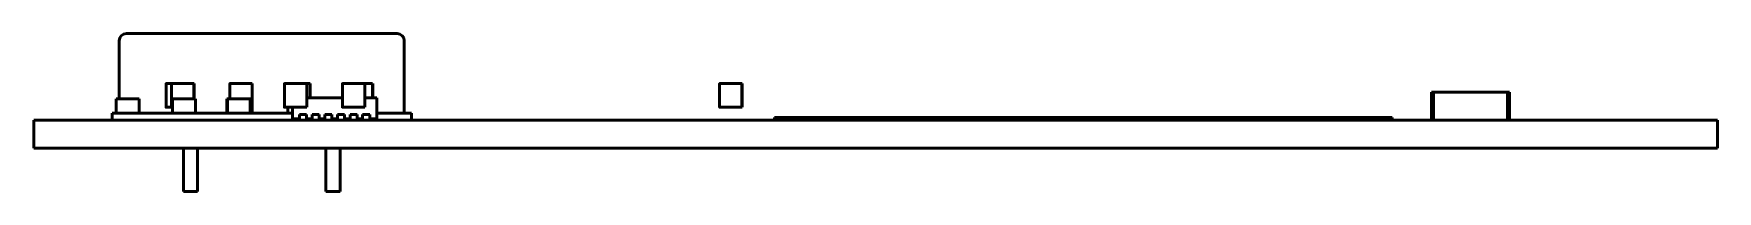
# Model space of a CAD drawing. Header units: millimetres. Extents: x -351 to 1050, y -103 to 376.
# Drawn here: x 108.1 to 168.1, y 160.3 to 165.9 of the extents above; entities that cross this region are included whole.
import ezdxf

# ---------------------------------------------------------------- set-up
doc = ezdxf.new("R2010")
doc.units = ezdxf.units.MM
doc.layers.add('Видимый контур (ГОСТ)', color=7, linetype='Continuous', lineweight=50)

msp = doc.modelspace()

# ---------------------------------------------------------------- linework, layer by layer
at = {"layer": 'Видимый контур (ГОСТ)'}
for p, q in [((111.181, 163.561), (111.181, 165.638)), ((111.435, 165.892), (112.451, 165.892)), ((120.071, 165.892), (112.451, 165.892)), ((121.341, 165.638), (121.341, 163.053)), ((112.851, 163.266), (112.851, 164.106)), ((113.053, 164.111), (112.856, 164.111)), ((113.05, 163.266), (113.05, 164.106)), ((113.845, 164.111), (113.055, 164.111)), ((113.85, 163.561), (113.85, 164.108)), ((115.125, 163.561), (115.125, 164.106)), ((115.92, 164.111), (115.13, 164.111)), ((115.925, 163.266), (115.925, 164.108)), ((117.068, 163.266), (117.068, 164.106)), ((117.863, 164.111), (117.073, 164.111)), ((117.987, 164.111), (117.866, 164.111)), ((117.868, 163.266), (117.868, 164.108)), ((117.992, 163.599), (117.992, 164.108)), ((119.137, 163.266), (119.137, 164.106)), ((119.932, 164.111), (119.142, 164.111)), ((120.209, 164.111), (119.934, 164.111)), ((119.937, 163.266), (119.937, 164.108)), ((120.214, 163.599), (120.214, 164.108)), ((132.579, 163.266), (132.579, 164.106)), ((133.374, 164.111), (132.584, 164.111)), ((133.379, 163.266), (133.379, 164.108)), ((111.077, 163.561), (111.077, 163.053)), ((111.077, 163.561), (111.89, 163.561)), ((111.89, 163.561), (111.89, 163.053)), ((112.856, 163.261), (113.055, 163.261)), ((113.055, 163.261), (113.082, 163.261)), ((113.082, 163.561), (113.082, 163.053)), ((113.082, 163.561), (113.894, 163.561)), ((113.894, 163.561), (113.894, 163.053)), ((115.015, 163.561), (115.015, 163.053)), ((115.015, 163.561), (115.041, 163.561)), ((115.041, 163.561), (115.041, 163.053)), ((115.041, 163.561), (115.853, 163.561)), ((115.853, 163.561), (115.924, 163.561)), ((115.853, 163.561), (115.853, 163.053)), ((115.924, 163.561), (115.924, 163.053)), ((117.073, 163.261), (117.865, 163.261)), ((117.185, 163.261), (117.185, 163.053)), ((117.357, 163.261), (117.357, 162.849)), ((117.868, 163.599), (119.137, 163.599)), ((119.142, 163.261), (119.934, 163.261)), ((119.937, 163.599), (120.357, 163.599)), ((120.357, 162.849), (120.357, 163.599)), ((132.584, 163.261), (133.376, 163.261)), ((157.947, 163.799), (157.947, 162.799)), ((158.015, 163.799), (157.947, 163.799)), ((160.661, 163.799), (158.015, 163.799)), ((158.015, 163.799), (158.015, 162.799)), ((160.661, 163.799), (160.661, 162.799)), ((160.729, 163.799), (160.661, 163.799)), ((160.729, 163.799), (160.729, 162.799)), ((108.133, 162.799), (168.133, 162.799)), ((108.133, 162.799), (108.133, 161.799)), ((110.927, 163.053), (111.077, 163.053)), ((110.927, 163.053), (110.927, 162.799)), ((111.077, 163.053), (111.89, 163.053)), ((111.89, 163.053), (112.451, 163.053)), ((113.082, 163.053), (112.451, 163.053)), ((113.082, 163.053), (113.894, 163.053)), ((115.015, 163.053), (113.894, 163.053)), ((115.015, 163.053), (115.041, 163.053)), ((115.041, 163.053), (115.853, 163.053)), ((115.853, 163.053), (115.924, 163.053)), ((117.185, 163.053), (115.924, 163.053)), ((117.185, 163.053), (117.357, 163.053)), ((117.357, 162.849), (117.607, 162.849)), ((117.857, 162.999), (117.607, 162.999)), ((117.607, 162.999), (117.607, 162.799)), ((117.857, 162.999), (117.857, 162.799)), ((117.857, 162.849), (118.057, 162.849)), ((118.057, 162.999), (118.307, 162.999)), ((118.057, 162.799), (118.057, 162.999)), ((118.307, 162.799), (118.307, 162.999)), ((118.307, 162.849), (118.507, 162.849)), ((118.757, 162.999), (118.507, 162.999)), ((118.507, 162.999), (118.507, 162.799)), ((118.757, 162.999), (118.757, 162.799)), ((118.757, 162.849), (118.957, 162.849)), ((118.957, 162.999), (119.207, 162.999)), ((118.957, 162.799), (118.957, 162.999)), ((119.207, 162.799), (119.207, 162.999)), ((119.207, 162.849), (119.407, 162.849)), ((119.657, 162.999), (119.407, 162.999)), ((119.407, 162.999), (119.407, 162.799)), ((119.657, 162.999), (119.657, 162.799)), ((119.657, 162.849), (119.857, 162.849)), ((119.857, 162.999), (120.107, 162.999)), ((119.857, 162.799), (119.857, 162.999)), ((120.107, 162.799), (120.107, 162.999)), ((120.107, 162.849), (120.357, 162.849)), ((120.357, 163.053), (121.595, 163.053)), ((121.595, 163.053), (121.595, 162.799)), ((156.545, 162.899), (134.536, 162.899)), ((134.536, 162.899), (134.536, 162.799)), ((156.545, 162.899), (156.545, 162.799)), ((168.133, 162.799), (168.133, 161.799)), ((108.133, 161.799), (168.133, 161.799)), ((113.467, 161.799), (113.467, 160.259)), ((113.975, 161.799), (113.975, 160.259)), ((118.547, 161.799), (118.547, 160.259)), ((119.055, 161.799), (119.055, 160.259)), ((113.975, 160.259), (113.467, 160.259)), ((119.055, 160.259), (118.547, 160.259))]:
    msp.add_line(p, q, dxfattribs=at)
for centre, start, end in [((111.435, 165.638), 90, 180), ((121.087, 165.638), 0, 90)]:
    msp.add_arc(centre, 0.254, start, end, dxfattribs=at)
for points, knots in [([(120.071, 165.892), (120.184, 165.892), (120.293, 165.892), (120.4, 165.892), (120.415, 165.892), (120.429, 165.892), (120.445, 165.892), (120.575, 165.892), (120.69, 165.892), (120.789, 165.892), (120.876, 165.892), (120.945, 165.892), (120.995, 165.892), (121.002, 165.892), (121.01, 165.892), (121.016, 165.892), (121.063, 165.892), (121.087, 165.892), (121.087, 165.892)], [0, 0, 0, 0, 0.21875, 0.21875, 0.21875, 0.25, 0.25, 0.25, 0.5, 0.5, 0.5, 0.71875, 0.71875, 0.71875, 0.75, 0.75, 0.75, 1, 1, 1, 1]), ([(112.856, 164.111), (112.856, 164.111), (112.856, 164.111), (112.856, 164.111), (112.855, 164.111), (112.854, 164.111), (112.853, 164.111), (112.852, 164.11), (112.852, 164.109), (112.852, 164.108), (112.851, 164.108), (112.851, 164.107), (112.851, 164.107), (112.855, 164.106)], [-0.000004627, -0.000004627, -0.000004627, -0.000004627, 0, 0, 0.000244554, 0.000244554, 0.000493338, 0.000493338, 0.000729146, 0.000729146, 0.000873472, 0.000873472, 0.001000129, 0.001000129, 0.001000129, 0.001000129]), ([(112.855, 164.106), (112.862, 164.106), (112.892, 164.107), (112.943, 164.107), (112.995, 164.107), (113.05, 164.107)], [-0.07591145, -0.07591145, -0.07591145, -0.07591145, -0.07504995, -0.07504995, -0.05837167, -0.05837167, -0.05837167, -0.05837167]), ([(113.055, 164.111), (113.055, 164.111), (113.055, 164.111), (113.054, 164.111), (113.054, 164.111), (113.052, 164.111), (113.052, 164.111), (113.051, 164.11), (113.051, 164.109), (113.05, 164.108), (113.05, 164.108), (113.05, 164.107), (113.05, 164.107), (113.054, 164.106)], [-0.000004627, -0.000004627, -0.000004627, -0.000004627, 0, 0, 0.000244554, 0.000244554, 0.000493338, 0.000493338, 0.000729146, 0.000729146, 0.000873472, 0.000873472, 0.001000129, 0.001000129, 0.001000129, 0.001000129]), ([(113.054, 164.106), (113.06, 164.106), (113.091, 164.107), (113.198, 164.107), (113.321, 164.107), (113.449, 164.107), (113.45, 164.107), (113.452, 164.107), (113.453, 164.107), (113.581, 164.107), (113.714, 164.107), (113.842, 164.106), (113.844, 164.106), (113.847, 164.108)], [-0.07591145, -0.07591145, -0.07591145, -0.07591145, -0.07504995, -0.07504995, -0.03886254, -0.03886254, -0.03855581, -0.03855581, -0.03824597, -0.03824597, 0, 0, 0.00034952, 0.00034952, 0.00034952, 0.00034952]), ([(113.847, 164.108), (113.845, 164.105), (113.845, 164.104), (113.846, 163.966), (113.846, 163.823), (113.846, 163.645), (113.846, 163.603), (113.846, 163.561)], [-0.08244542, -0.08244542, -0.08244542, -0.08244542, -0.08208078, -0.08208078, -0.04104041, -0.04104041, -0.0285823, -0.0285823, -0.0285823, -0.0285823]), ([(115.13, 164.111), (115.13, 164.111), (115.13, 164.111), (115.129, 164.111), (115.129, 164.111), (115.128, 164.111), (115.127, 164.111), (115.126, 164.11), (115.126, 164.109), (115.125, 164.108), (115.125, 164.108), (115.125, 164.107), (115.125, 164.107), (115.129, 164.106)], [-0.000004627, -0.000004627, -0.000004627, -0.000004627, 0, 0, 0.000244554, 0.000244554, 0.000493338, 0.000493338, 0.000729146, 0.000729146, 0.000873472, 0.000873472, 0.001000129, 0.001000129, 0.001000129, 0.001000129]), ([(115.129, 164.106), (115.136, 164.106), (115.166, 164.107), (115.274, 164.107), (115.396, 164.107), (115.524, 164.107), (115.525, 164.107), (115.527, 164.107), (115.528, 164.107), (115.656, 164.107), (115.789, 164.107), (115.918, 164.106), (115.919, 164.106), (115.922, 164.108)], [-0.07591145, -0.07591145, -0.07591145, -0.07591145, -0.07504995, -0.07504995, -0.03886254, -0.03886254, -0.03855581, -0.03855581, -0.03824597, -0.03824597, 0, 0, 0.00034952, 0.00034952, 0.00034952, 0.00034952]), ([(115.922, 164.108), (115.92, 164.105), (115.92, 164.104), (115.921, 163.966), (115.921, 163.823), (115.921, 163.645), (115.921, 163.603), (115.921, 163.561)], [-0.08244542, -0.08244542, -0.08244542, -0.08244542, -0.08208078, -0.08208078, -0.04104041, -0.04104041, -0.0285823, -0.0285823, -0.0285823, -0.0285823]), ([(117.073, 164.111), (117.073, 164.111), (117.073, 164.111), (117.073, 164.111), (117.072, 164.111), (117.071, 164.111), (117.071, 164.111), (117.07, 164.11), (117.069, 164.109), (117.069, 164.108), (117.069, 164.108), (117.069, 164.107), (117.068, 164.107), (117.073, 164.106)], [-0.000004627, -0.000004627, -0.000004627, -0.000004627, 0, 0, 0.000244554, 0.000244554, 0.000493338, 0.000493338, 0.000729146, 0.000729146, 0.000873472, 0.000873472, 0.001000129, 0.001000129, 0.001000129, 0.001000129]), ([(117.073, 164.106), (117.079, 164.106), (117.109, 164.107), (117.217, 164.107), (117.34, 164.107), (117.467, 164.107), (117.468, 164.107), (117.47, 164.107), (117.471, 164.107), (117.599, 164.107), (117.732, 164.107), (117.861, 164.106), (117.862, 164.106), (117.865, 164.108)], [-0.07591145, -0.07591145, -0.07591145, -0.07591145, -0.07504995, -0.07504995, -0.03886254, -0.03886254, -0.03855581, -0.03855581, -0.03824597, -0.03824597, 0, 0, 0.00034952, 0.00034952, 0.00034952, 0.00034952]), ([(117.865, 164.108), (117.863, 164.105), (117.863, 164.104), (117.864, 163.966), (117.865, 163.823), (117.865, 163.55), (117.864, 163.407), (117.863, 163.269), (117.863, 163.268), (117.865, 163.265)], [-0.08244542, -0.08244542, -0.08244542, -0.08244542, -0.08208078, -0.08208078, -0.04104041, -0.04104041, 0, 0, 0.00036464, 0.00036464, 0.00036464, 0.00036464]), ([(117.868, 164.107), (117.907, 164.107), (117.946, 164.107), (117.985, 164.106), (117.986, 164.106), (117.989, 164.108)], [-0.01141042, -0.01141042, -0.01141042, -0.01141042, 0, 0, 0.00034952, 0.00034952, 0.00034952, 0.00034952]), ([(117.989, 164.108), (117.987, 164.105), (117.987, 164.104), (117.988, 163.966), (117.988, 163.823), (117.988, 163.658), (117.988, 163.628), (117.988, 163.599)], [-0.08244542, -0.08244542, -0.08244542, -0.08244542, -0.08208078, -0.08208078, -0.04104041, -0.04104041, -0.0323224, -0.0323224, -0.0323224, -0.0323224]), ([(119.142, 164.111), (119.142, 164.111), (119.142, 164.111), (119.141, 164.111), (119.141, 164.111), (119.14, 164.111), (119.139, 164.111), (119.138, 164.11), (119.138, 164.109), (119.137, 164.108), (119.137, 164.108), (119.137, 164.107), (119.137, 164.107), (119.141, 164.106)], [-0.000004627, -0.000004627, -0.000004627, -0.000004627, 0, 0, 0.000244554, 0.000244554, 0.000493338, 0.000493338, 0.000729146, 0.000729146, 0.000873472, 0.000873472, 0.001000129, 0.001000129, 0.001000129, 0.001000129]), ([(119.141, 164.106), (119.148, 164.106), (119.178, 164.107), (119.286, 164.107), (119.408, 164.107), (119.536, 164.107), (119.537, 164.107), (119.539, 164.107), (119.54, 164.107), (119.668, 164.107), (119.801, 164.107), (119.93, 164.106), (119.931, 164.106), (119.934, 164.108)], [-0.07591145, -0.07591145, -0.07591145, -0.07591145, -0.07504995, -0.07504995, -0.03886254, -0.03886254, -0.03855581, -0.03855581, -0.03824597, -0.03824597, 0, 0, 0.00034952, 0.00034952, 0.00034952, 0.00034952]), ([(119.419, 164.111), (119.419, 164.111), (119.419, 164.111), (119.419, 164.111), (119.419, 164.111), (119.419, 164.111)], [-0.00000462706, -0.00000462706, -0.00000462706, -0.00000462706, 0, 0, 0.00005023128, 0.00005023128, 0.00005023128, 0.00005023128]), ([(119.934, 164.108), (119.932, 164.105), (119.932, 164.104), (119.933, 163.966), (119.933, 163.823), (119.933, 163.55), (119.933, 163.407), (119.932, 163.269), (119.932, 163.268), (119.934, 163.265)], [-0.08244542, -0.08244542, -0.08244542, -0.08244542, -0.08208078, -0.08208078, -0.04104041, -0.04104041, 0, 0, 0.00036464, 0.00036464, 0.00036464, 0.00036464]), ([(119.937, 164.107), (120.027, 164.107), (120.118, 164.107), (120.207, 164.106), (120.208, 164.106), (120.211, 164.108)], [-0.02648354, -0.02648354, -0.02648354, -0.02648354, 0, 0, 0.00034952, 0.00034952, 0.00034952, 0.00034952]), ([(120.211, 164.108), (120.209, 164.105), (120.209, 164.104), (120.21, 163.966), (120.211, 163.823), (120.211, 163.658), (120.211, 163.628), (120.211, 163.599)], [-0.08244542, -0.08244542, -0.08244542, -0.08244542, -0.08208078, -0.08208078, -0.04104041, -0.04104041, -0.0323224, -0.0323224, -0.0323224, -0.0323224]), ([(132.584, 164.111), (132.584, 164.111), (132.584, 164.111), (132.584, 164.111), (132.583, 164.111), (132.582, 164.111), (132.581, 164.111), (132.58, 164.11), (132.58, 164.109), (132.58, 164.108), (132.579, 164.108), (132.579, 164.107), (132.579, 164.107), (132.583, 164.106)], [-0.000004627, -0.000004627, -0.000004627, -0.000004627, 0, 0, 0.000244554, 0.000244554, 0.000493338, 0.000493338, 0.000729146, 0.000729146, 0.000873472, 0.000873472, 0.001000129, 0.001000129, 0.001000129, 0.001000129]), ([(132.583, 164.106), (132.59, 164.106), (132.62, 164.107), (132.728, 164.107), (132.85, 164.107), (132.978, 164.107), (132.979, 164.107), (132.981, 164.107), (132.982, 164.107), (133.11, 164.107), (133.243, 164.107), (133.372, 164.106), (133.373, 164.106), (133.376, 164.108)], [-0.07591145, -0.07591145, -0.07591145, -0.07591145, -0.07504995, -0.07504995, -0.03886254, -0.03886254, -0.03855581, -0.03855581, -0.03824597, -0.03824597, 0, 0, 0.00034952, 0.00034952, 0.00034952, 0.00034952]), ([(133.376, 164.108), (133.374, 164.105), (133.374, 164.104), (133.375, 163.966), (133.375, 163.823), (133.375, 163.55), (133.375, 163.407), (133.374, 163.269), (133.374, 163.268), (133.376, 163.265)], [-0.08244542, -0.08244542, -0.08244542, -0.08244542, -0.08208078, -0.08208078, -0.04104041, -0.04104041, 0, 0, 0.00036464, 0.00036464, 0.00036464, 0.00036464]), ([(112.855, 163.266), (112.851, 163.266), (112.851, 163.266), (112.851, 163.265), (112.852, 163.265), (112.852, 163.264), (112.852, 163.263), (112.853, 163.262), (112.854, 163.262), (112.855, 163.262), (112.856, 163.261), (112.856, 163.261), (112.856, 163.261), (112.856, 163.261)], [0.0000022879, 0.0000022879, 0.0000022879, 0.0000022879, 0.0001123987, 0.0001123987, 0.0002378622, 0.0002378622, 0.0004428185, 0.0004428185, 0.0006589875, 0.0006589875, 0.0008714776, 0.0008714776, 0.0008754983, 0.0008754983, 0.0008754983, 0.0008754983]), ([(113.05, 163.266), (112.995, 163.266), (112.943, 163.266), (112.892, 163.266), (112.862, 163.266), (112.855, 163.266)], [-0.01456001, -0.01456001, -0.01456001, -0.01456001, 0, 0, 0.00075207, 0.00075207, 0.00075207, 0.00075207]), ([(113.054, 163.266), (113.05, 163.266), (113.05, 163.266), (113.05, 163.265), (113.05, 163.265), (113.051, 163.264), (113.051, 163.263), (113.052, 163.262), (113.052, 163.262), (113.054, 163.262), (113.054, 163.261), (113.055, 163.261), (113.055, 163.261), (113.055, 163.261)], [0.0000022879, 0.0000022879, 0.0000022879, 0.0000022879, 0.0001123987, 0.0001123987, 0.0002378622, 0.0002378622, 0.0004428185, 0.0004428185, 0.0006589875, 0.0006589875, 0.0008714776, 0.0008714776, 0.0008754983, 0.0008754983, 0.0008754983, 0.0008754983]), ([(117.073, 163.266), (117.068, 163.266), (117.069, 163.266), (117.069, 163.265), (117.069, 163.265), (117.069, 163.264), (117.07, 163.263), (117.071, 163.262), (117.071, 163.262), (117.072, 163.262), (117.073, 163.261), (117.073, 163.261), (117.073, 163.261), (117.073, 163.261)], [0.0000022879, 0.0000022879, 0.0000022879, 0.0000022879, 0.0001123987, 0.0001123987, 0.0002378622, 0.0002378622, 0.0004428185, 0.0004428185, 0.0006589875, 0.0006589875, 0.0008714776, 0.0008714776, 0.0008754983, 0.0008754983, 0.0008754983, 0.0008754983]), ([(117.865, 163.265), (117.862, 163.266), (117.861, 163.266), (117.732, 163.266), (117.599, 163.265), (117.471, 163.265), (117.47, 163.265), (117.468, 163.265), (117.467, 163.265), (117.34, 163.265), (117.217, 163.266), (117.109, 163.266), (117.079, 163.266), (117.073, 163.266)], [-0.06577172, -0.06577172, -0.06577172, -0.06577172, -0.06546705, -0.06546705, -0.03212893, -0.03212893, -0.03185884, -0.03185884, -0.03159133, -0.03159133, 0, 0, 0.00075207, 0.00075207, 0.00075207, 0.00075207]), ([(119.141, 163.266), (119.137, 163.266), (119.137, 163.266), (119.137, 163.265), (119.137, 163.265), (119.138, 163.264), (119.138, 163.263), (119.139, 163.262), (119.14, 163.262), (119.141, 163.262), (119.141, 163.261), (119.142, 163.261), (119.142, 163.261), (119.142, 163.261)], [0.0000022879, 0.0000022879, 0.0000022879, 0.0000022879, 0.0001123987, 0.0001123987, 0.0002378622, 0.0002378622, 0.0004428185, 0.0004428185, 0.0006589875, 0.0006589875, 0.0008714776, 0.0008714776, 0.0008754983, 0.0008754983, 0.0008754983, 0.0008754983]), ([(119.934, 163.265), (119.931, 163.266), (119.93, 163.266), (119.801, 163.266), (119.668, 163.265), (119.54, 163.265), (119.539, 163.265), (119.537, 163.265), (119.536, 163.265), (119.408, 163.265), (119.286, 163.266), (119.178, 163.266), (119.148, 163.266), (119.141, 163.266)], [-0.06577172, -0.06577172, -0.06577172, -0.06577172, -0.06546705, -0.06546705, -0.03212893, -0.03212893, -0.03185884, -0.03185884, -0.03159133, -0.03159133, 0, 0, 0.00075207, 0.00075207, 0.00075207, 0.00075207]), ([(132.583, 163.266), (132.579, 163.266), (132.579, 163.266), (132.579, 163.265), (132.58, 163.265), (132.58, 163.264), (132.58, 163.263), (132.581, 163.262), (132.582, 163.262), (132.583, 163.262), (132.584, 163.261), (132.584, 163.261), (132.584, 163.261), (132.584, 163.261)], [0.0000022879, 0.0000022879, 0.0000022879, 0.0000022879, 0.0001123987, 0.0001123987, 0.0002378622, 0.0002378622, 0.0004428185, 0.0004428185, 0.0006589875, 0.0006589875, 0.0008714776, 0.0008714776, 0.0008754983, 0.0008754983, 0.0008754983, 0.0008754983]), ([(133.376, 163.265), (133.373, 163.266), (133.372, 163.266), (133.243, 163.266), (133.11, 163.265), (132.982, 163.265), (132.981, 163.265), (132.979, 163.265), (132.978, 163.265), (132.85, 163.265), (132.728, 163.266), (132.62, 163.266), (132.59, 163.266), (132.583, 163.266)], [-0.06577172, -0.06577172, -0.06577172, -0.06577172, -0.06546705, -0.06546705, -0.03212893, -0.03212893, -0.03185884, -0.03185884, -0.03159133, -0.03159133, 0, 0, 0.00075207, 0.00075207, 0.00075207, 0.00075207])]:
    msp.add_open_spline(points, degree=3, knots=knots, dxfattribs=at)
for points in [[(117.863, 164.107), (117.864, 164.107), (117.865, 164.107), (117.865, 164.107)], [(119.932, 164.107), (119.933, 164.107), (119.934, 164.107), (119.935, 164.107)], [(113.081, 163.266), (113.071, 163.266), (113.058, 163.266), (113.054, 163.266)]]:
    msp.add_open_spline(points, degree=3, dxfattribs=at)

doc.saveas('drawing.dxf')
